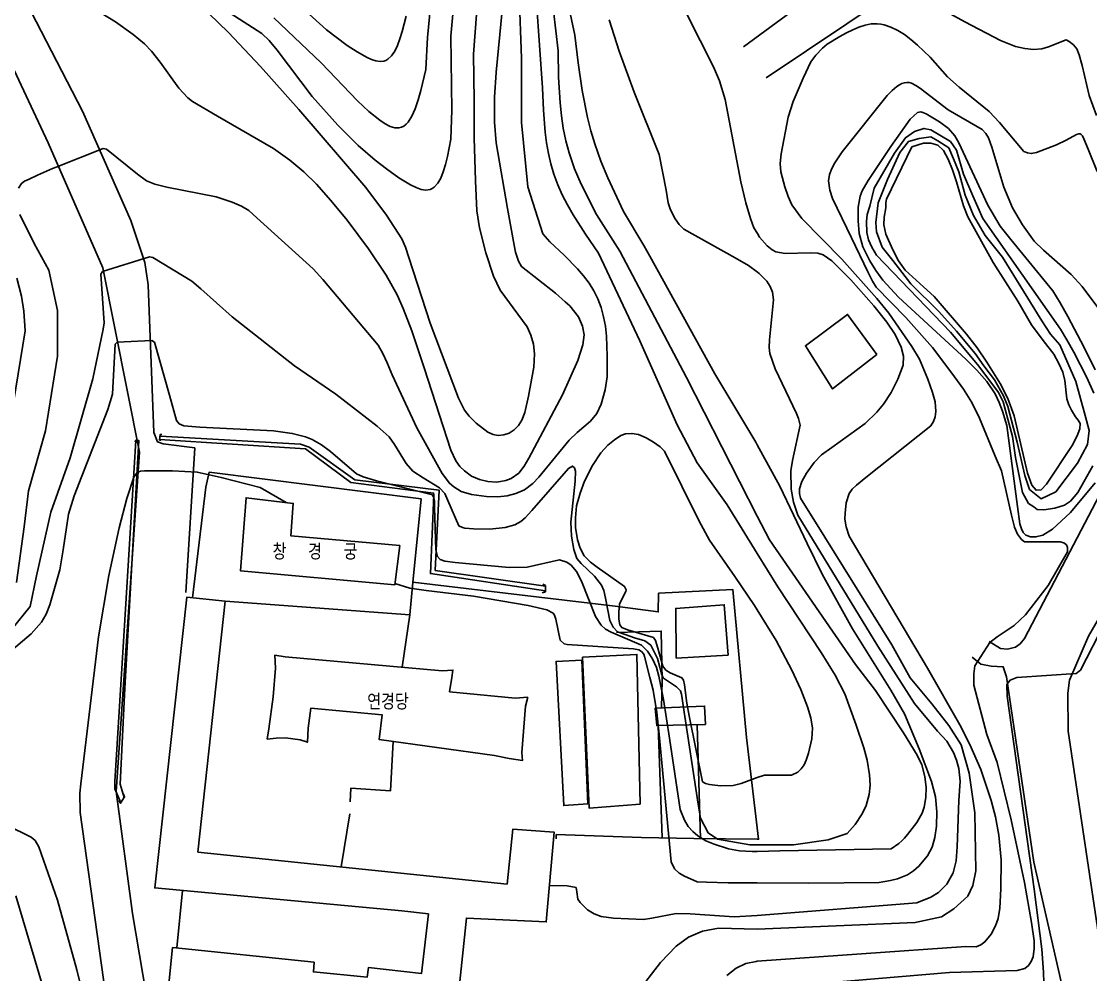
# Model space of a CAD drawing. Header units: feet. Extents: x 197796 to 199821, y 552499 to 555392.
# Drawn here: x 199281.3 to 199416.6, y 553716.9 to 553837.4 of the extents above; entities that cross this region are included whole.
import ezdxf

# ---------------------------------------------------------------- set-up
doc = ezdxf.new("R2010")
doc.units = ezdxf.units.FT
doc.header["$MEASUREMENT"] = 0
for name, color, linetype in [('AAA008', 7, 'CONTINUOUS'), ('AAC001', 7, 'CONTINUOUS'), ('ADA085', 1, 'CONTINUOUS'), ('AE150', 7, 'CONTINUOUS'), ('AE340', 7, 'CONTINUOUS'), ('AZ0801', 7, 'CONTINUOUS'), ('BA010', 5, 'CONTINUOUS'), ('CAA001', 7, 'CONTINUOUS'), ('CAA002', 30, 'CONTINUOUS'), ('ZC003', 7, 'CONTINUOUS')]:
    doc.layers.add(name, color=color, linetype=linetype)
doc.styles.add('NGSW', font='ROMANS.shx', dxfattribs={"bigfont": 'NGSW.shx'})

msp = doc.modelspace()

# ---------------------------------------------------------------- linework, layer by layer
at = {"layer": 'AAA008', "color": 255}
for points in [[(199389.53, 553795.32), (199385.84, 553800.36), (199380.5, 553796.41), (199383.95, 553790.95), (199389.53, 553795.32)], [(199329.22, 553771.15), (199328.57, 553766.17), (199309.04, 553767.97), (199309.77, 553777.19), (199315.73, 553776.48), (199315.42, 553772.38), (199329.22, 553771.15)], [(199307.11, 553764.14), (199302.28, 553764.63), (199298.22, 553727.87), (199329.46, 553724.99), (199332.82, 553724.58), (199331.95, 553717.05), (199325.24, 553717.8), (199325.06, 553716.58), (199318.29, 553717.26), (199318.36, 553718.48), (199300.46, 553720.34), (199299.83, 553714.07), (199323.45, 553711.76), (199336.22, 553710.44), (199337.63, 553724.05), (199347.74, 553723.58), (199348.72, 553734.93), (199343.52, 553735.3), (199342.77, 553728.35), (199303.67, 553732.41), (199307.11, 553764.14)], [(199364.15, 553756.93), (199370.72, 553757.3), (199370.24, 553763.67), (199364.11, 553763.21), (199364.15, 553756.93)], [(199345.39, 553752), (199345.11, 553750.86), (199344.65, 553744.98), (199344.71, 553743.97), (199343.06, 553744.23), (199341.18, 553744.61), (199326.6, 553746.62), (199326.97, 553749.76), (199317.94, 553750.58), (199317.6, 553748.07), (199317.52, 553746.28), (199316.6, 553746.58), (199314.75, 553746.83), (199313.56, 553746.82), (199312.44, 553746.69), (199312.65, 553747.99), (199313.21, 553752.04), (199313.47, 553755.63), (199313.39, 553757.29), (199314.7, 553757.08), (199334.55, 553755.31), (199335.92, 553755.4), (199335.77, 553754.47), (199335.51, 553752.67), (199343.79, 553751.84), (199345.39, 553752)], [(199352.22, 553756.66), (199348.97, 553756.5), (199349.94, 553738.29), (199352.98, 553738.5), (199352.22, 553756.66)], [(199359.62, 553738.48), (199353.16, 553737.95), (199352.32, 553757.02), (199359.19, 553757.39), (199359.62, 553738.48)]]:
    msp.add_lwpolyline(points, dxfattribs=at)
at = {"layer": 'AAC001', "color": 255}
for points in [[(199303.01, 553764.55), (199304.69, 553778.53), (199305.08, 553780.42), (199331.91, 553777.04), (199330.85, 553766.49), (199330.47, 553762.38)], [(199348.99, 553734.07), (199349, 553734.61), (199359.79, 553734.25), (199366.39, 553734.1), (199374.41, 553734.03), (199374.58, 553734.02), (199374.41, 553735.48), (199373.06, 553746.88), (199371.32, 553765.61), (199361.93, 553765.11), (199361.9, 553762.75), (199356.43, 553763.48), (199346.83, 553764.64), (199330.85, 553766.51)], [(199307.11, 553764.14), (199330.47, 553762.38), (199329.49, 553755.76)], [(199328.39, 553746.37), (199328.05, 553740.15), (199323.01, 553740.48), (199322.94, 553738.75)], [(199322.87, 553737.24), (199321.8, 553730.53)], [(199300.99, 553720.28), (199301.74, 553727.55)]]:
    msp.add_lwpolyline(points, dxfattribs=at)
at = {"layer": 'ADA085', "color": 255}
for points in [[(199366.93, 553938.12), (199368.03, 553925.73), (199367.39, 553894.4), (199367.76, 553889.88), (199371.58, 553877.95), (199387.13, 553846.13), (199387.35, 553845.37), (199386.96, 553844.71), (199372.67, 553834.21)], [(199375.56, 553830.26), (199390.84, 553840.57), (199391.58, 553841.3), (199392.08, 553842.74), (199392.09, 553844.56), (199391.43, 553847.21), (199381.33, 553866.5), (199374.49, 553880.93), (199371.74, 553890.98), (199371, 553897.88), (199371.18, 553905.37), (199371.46, 553908.76), (199372.39, 553916.24), (199372.41, 553921.37), (199371.64, 553938.12)], [(199427.37, 553938.11), (199443.79, 553926.16), (199459.82, 553915.7), (199462.5, 553913.06), (199467.5, 553907.03), (199468.44, 553904.59), (199469.45, 553900.87), (199470.27, 553896.63), (199471.92, 553885.1), (199471.67, 553879.86), (199470.01, 553873.28), (199461.94, 553854.97), (199453.14, 553833.95), (199441.84, 553816.47), (199426.04, 553797.93), (199423.96, 553789.46), (199408.21, 553759.41), (199407.66, 553758.73), (199407.09, 553758.32), (199406.06, 553758.06), (199405.18, 553758.15), (199403.76, 553759)], [(199302.15, 553765.2), (199303.28, 553783.5), (199299.3, 553784), (199298.56, 553784.26), (199298.1, 553785.46), (199297.39, 553804.11), (199296.96, 553806.94), (199295.18, 553812.24), (199289.06, 553826.06), (199277.33, 553848.78)], [(199419.45, 553709.57), (199413.73, 553747.7), (199413.71, 553752.47), (199413.92, 553754.13), (199416.33, 553759.7), (199422.16, 553769.8), (199428.93, 553787.23), (199433.63, 553796.69), (199434.74, 553798.47), (199446.74, 553812.01), (199456.09, 553825.39), (199467.18, 553848.02)], [(199273.57, 553845.88), (199284.73, 553822.05), (199291.63, 553806.24), (199296.27, 553782.95), (199293.34, 553740.04), (199295.38, 553724.64), (199297.6, 553711.71), (199298.44, 553711.06), (199303.32, 553710.32)], [(199401.58, 553757.03), (199402.69, 553756.14), (199404.01, 553755.89), (199405.52, 553755.82), (199405.95, 553754.56), (199409.4, 553731.11), (199414.42, 553709.17), (199414.66, 553705.12), (199414.37, 553701), (199413.07, 553693.54), (199409.4, 553679.53), (199408.06, 553669.35), (199409.2, 553639.03), (199411.27, 553618.47), (199410.95, 553615.1), (199410.55, 553613.2), (199409.32, 553611.4), (199402.47, 553605.88), (199396.03, 553602.27)]]:
    msp.add_lwpolyline(points, dxfattribs=at)
at = {"layer": 'AE150', "color": 255}
msp.add_lwpolyline([(199367.87, 553748.51), (199367.75, 553750.85), (199361.5, 553750.59), (199361.7, 553748.39)], close=True, dxfattribs=at)
at = {"layer": 'AE340', "color": 255}
for points in [[(199299, 553784.48), (199298.83, 553784.49), (199298.92, 553785.19), (199299.13, 553785.19)], [(199296.22, 553784.2), (199296.2, 553784.43), (199295.78, 553784.43), (199295.76, 553784.41), (199295.74, 553784.28)], [(199347.3, 553766.26), (199347.62, 553766.08), (199347.62, 553765.31), (199347.23, 553765.19)], [(199294.25, 553739.71), (199294.4, 553739.38), (199293.89, 553738.58), (199293.68, 553738.91)]]:
    msp.add_lwpolyline(points, dxfattribs=at)
at = {"layer": 'AZ0801', "color": 255}
for points in [[(199293.92, 553738.62), (199293.15, 553740.38), (199293.15, 553741.32), (199294.11, 553756.28), (199295.38, 553777.51), (199295.82, 553784.43)], [(199296.2, 553784.43), (199294.43, 553753.14), (199293.86, 553740.99), (199294.35, 553739.3)], [(199347.62, 553765.42), (199333.08, 553767.6), (199333.5, 553777.54), (199333.49, 553777.78), (199323.02, 553779.13), (199317.27, 553783.36), (199298.83, 553784.54)], [(199298.89, 553784.98), (199316.65, 553783.95), (199317.73, 553783.57), (199323.5, 553779.46), (199334.17, 553778.16), (199333.7, 553768), (199347.62, 553766.01)], [(199356.62, 553760.17), (199362.27, 553760.33), (199362.4, 553754.14), (199362.31, 553750.62)], [(199361.9, 553748.39), (199362.4, 553734.19)], [(199366.81, 553748.49), (199367.22, 553734.09)]]:
    msp.add_lwpolyline(points, dxfattribs=at)
at = {"layer": 'BA010', "color": 255}
msp.add_lwpolyline([(199393.97, 553821.55), (199395.45, 553822.03), (199396.37, 553822.01), (199397.24, 553821.74), (199397.96, 553821.08), (199398.56, 553820.01), (199399.13, 553818.66), (199399.61, 553817.14), (199400.52, 553814.08), (199401.07, 553812.72), (199404.26, 553806.91), (199407.36, 553802.06), (199409.11, 553799.04), (199410.59, 553797.06), (199411.92, 553795.33), (199412.57, 553794.17), (199413.05, 553793.05), (199413.31, 553792), (199413.58, 553789.71), (199413.83, 553788.95), (199414.15, 553788.26), (199414.66, 553787.42), (199415.02, 553786.99), (199415.27, 553786.56), (199415.2, 553785.92), (199414.88, 553785), (199414.25, 553783.81), (199410.98, 553778.92), (199410.31, 553778.21), (199409.69, 553778.14), (199409.13, 553778.8), (199408.61, 553780.32), (199406.91, 553787.56), (199406.11, 553789.72), (199405.12, 553791.63), (199403.45, 553794.33), (199402.22, 553796.14), (199400.87, 553797.86), (199396.78, 553802.61), (199395.45, 553803.87), (199393.11, 553805.96), (199392.28, 553807.16), (199391.58, 553808.53), (199390.7, 553810.52), (199390.44, 553811.68), (199390.49, 553812.67), (199390.68, 553813.84), (199390.7, 553814.46), (199390.77, 553814.95)], close=True, dxfattribs=at)
at = {"layer": 'CAA001', "color": 255}
for points, elevation in [([(199291.53, 553838.42), (199293.23, 553837.34), (199295.48, 553835.73), (199296.92, 553834.56), (199297.82, 553833.64), (199298.88, 553832.27), (199301.24, 553828.97), (199302.38, 553827.74), (199302.99, 553827.3), (199306.14, 553825.44), (199313.25, 553821.35), (199315.3, 553819.88), (199317.08, 553818.38), (199318.67, 553816.83), (199320.5, 553814.78), (199322.54, 553812.28), (199325.24, 553808.67), (199327.49, 553805.32), (199328.87, 553802.85), (199329.65, 553801.13), (199330.72, 553798.31), (199332.3, 553793.62), (199335.67, 553783.19), (199336.29, 553781.86), (199336.81, 553781.15), (199337.37, 553780.58), (199338.29, 553779.93), (199339.29, 553779.49), (199340.36, 553779.24), (199341.49, 553779.18), (199342.6, 553779.36), (199343.3, 553779.64), (199344.25, 553780.3), (199344.93, 553781.19), (199345.52, 553782.21), (199349.79, 553790.21), (199351.72, 553794.55), (199352.37, 553796.51), (199352.51, 553797.77), (199352.33, 553798.88), (199351.79, 553800.05), (199350.7, 553801.43), (199350.11, 553801.96), (199348.9, 553803.06), (199344.59, 553806.41), (199344.24, 553807.08), (199343.85, 553808.24), (199343.66, 553809.13), (199342.81, 553813.74), (199341.39, 553822.07), (199341.17, 553824.66), (199341.19, 553827.84), (199341.39, 553830.96), (199341.39, 553831), (199342.44, 553841.86)], 50), ([(199355.7, 553837.62), (199356.97, 553833.64), (199358.86, 553828.47), (199362.03, 553820.59), (199362.88, 553816.07), (199363.15, 553814.49), (199363.44, 553813.57), (199364.04, 553812.43), (199364.54, 553811.75), (199365.14, 553811.14), (199371.61, 553807.52), (199373.31, 553806.56), (199374.43, 553805.72), (199374.65, 553805.55), (199375.64, 553804.55), (199376.06, 553803.9), (199376.36, 553803.18), (199376.47, 553802.2), (199375.95, 553797.16), (199375.91, 553796.18), (199376.01, 553795.41), (199376.68, 553793.47), (199379.39, 553787.83), (199379.65, 553787.22), (199379.84, 553786.37), (199378.88, 553781.88), (199378.66, 553780.6), (199378.71, 553778.28), (199379.01, 553776.65), (199379.57, 553775), (199389.67, 553758.43), (199394.31, 553751.2), (199397.22, 553747.68), (199398.38, 553746.41), (199399.22, 553745.01), (199399.62, 553744.01), (199399.9, 553742.97), (199400.08, 553741.38), (199399.93, 553738.93), (199399.7, 553733.05), (199399.59, 553731.31), (199399.21, 553729.79), (199398.39, 553728.33), (199397.36, 553727.3), (199396.39, 553726.7), (199394.59, 553725.99), (199374.41, 553724.4), (199371.5, 553724.22), (199365.92, 553724.6), (199364.15, 553724.63), (199361.08, 553724.04), (199360.03, 553723.89), (199356.23, 553724.05), (199354.68, 553724.27), (199353.78, 553724.58), (199352.96, 553725.11), (199352.03, 553726.01), (199351.73, 553726.46), (199351.6, 553727.39), (199351.5, 553727.91), (199350.39, 553728.13), (199348.14, 553728.17)], 45), ([(199416.99, 553790.4), (199416.11, 553792.4), (199414.46, 553795.58), (199413.59, 553797.16), (199412.77, 553798.49), (199402.96, 553812.49), (199401.69, 553815.34), (199400.51, 553818.09), (199399.62, 553821.13), (199398.84, 553822.21), (199396.38, 553823.68), (199395.5, 553823.88), (199394.32, 553823.48), (199393.15, 553822.7), (199391.77, 553820.73), (199389.22, 553816.32), (199388.67, 553814.04), (199388.34, 553812.98), (199388.22, 553812.1), (199388.28, 553810.74), (199388.49, 553809.8), (199388.89, 553808.85), (199389.52, 553807.85), (199398.85, 553798.12), (199402.27, 553794.04), (199403.85, 553791.98), (199404.92, 553790.51), (199405.5, 553789.33), (199406.68, 553784.92), (199407.08, 553782.27), (199407.96, 553777.85), (199408.74, 553776.48), (199409.38, 553776.06), (199409.84, 553775.71), (199410.66, 553775.65), (199412.07, 553775.89), (199413.26, 553776.25), (199414.04, 553776.77), (199414.98, 553777.86), (199416.86, 553781.21)], 40), ([(199279.48, 553783.78), (199281.81, 553798.29), (199281.67, 553800.79), (199281.35, 553802.68), (199280.78, 553804.94)], 50)]:
    msp.add_lwpolyline(points, dxfattribs=dict(at, elevation=elevation))
at = {"layer": 'CAA002', "color": 255}
for points, elevation in [([(199304.35, 553840.68), (199311.75, 553835.88), (199312.68, 553834.99), (199313.7, 553833.78), (199318.14, 553827.92), (199321.37, 553824.28), (199323.95, 553821.73), (199326.1, 553819.88), (199327.53, 553818.76), (199329.08, 553817.65), (199330.57, 553816.73), (199331.26, 553816.4), (199331.91, 553816.17), (199332.5, 553816.09), (199333.04, 553816.16), (199333.31, 553816.28), (199333.56, 553816.45), (199334, 553816.94), (199334.38, 553817.6), (199334.7, 553818.41), (199334.97, 553819.33), (199335.22, 553820.34), (199335.65, 553822.5), (199335.78, 553826.19), (199335.65, 553835.54), (199336.53, 553845.3)], 52), ([(199313.29, 553837.84), (199319.25, 553832.15), (199323.86, 553827.35), (199325.3, 553826.03), (199326.69, 553824.9), (199327.35, 553824.46), (199327.98, 553824.14), (199328.56, 553823.95), (199329.1, 553823.93), (199329.42, 553824.02), (199329.72, 553824.17), (199330, 553824.4), (199330.26, 553824.68), (199330.74, 553825.43), (199331.15, 553826.37), (199331.53, 553827.47), (199331.86, 553828.68), (199332.49, 553831.31), (199332.72, 553835.38), (199333.61, 553844.56)], 53), ([(199359.17, 553714.57), (199362.17, 553718.46), (199364.18, 553720.49), (199365.71, 553721.63), (199367.49, 553722.39), (199369.52, 553722.78), (199374.41, 553722.65), (199394.38, 553723.5), (199397.74, 553724.2), (199399.26, 553725.23), (199401.05, 553726.81), (199401.7, 553728.16), (199402.07, 553730.05), (199401.93, 553737.36), (199401.21, 553742.38), (199400.21, 553745.97), (199398.63, 553748.4), (199396.48, 553751.13), (199393.75, 553754.43), (199391.45, 553758.59), (199382.98, 553772.2), (199379.87, 553777.13), (199379.74, 553777.73), (199379.75, 553778.32), (199380.04, 553779.25), (199380.65, 553780.32), (199381.61, 553781.63), (199382.56, 553782.61), (199383.83, 553783.55), (199388.06, 553786.57), (199389.55, 553788), (199390.39, 553789.03), (199391.37, 553790.51), (199392.21, 553792.17), (199392.86, 553793.97), (199392.9, 553795.07), (199392.62, 553796.24), (199391.86, 553797.84), (199390.82, 553799.4), (199389.17, 553801.45), (199386.25, 553804.75), (199383.86, 553807.15), (199382.74, 553807.91), (199382.07, 553808.1), (199381.13, 553808.13), (199377.95, 553808.08), (199376.76, 553808.28), (199376.32, 553808.51), (199375.68, 553809.03), (199374.71, 553810.15), (199374.43, 553810.61), (199373.99, 553811.31), (199373.55, 553812.51), (199372.98, 553814.45), (199372.35, 553817.13), (199370.36, 553827.54), (199369.63, 553829.91), (199368.9, 553831.65), (199367.19, 553834.98), (199361.96, 553845.36)], 44), ([(199305.05, 553838.4), (199307.56, 553836), (199311.57, 553831.7), (199316.43, 553826.26), (199324.93, 553816.41), (199327.53, 553812.9), (199329.48, 553809.94), (199329.94, 553808.88), (199330.36, 553807.56), (199333.06, 553799.26), (199336.62, 553789.8), (199337.37, 553788.27), (199337.97, 553787.49), (199338.87, 553786.6), (199340.33, 553785.47), (199341.01, 553785.18), (199341.66, 553785.07), (199342.36, 553785.13), (199343.05, 553785.36), (199343.68, 553785.76), (199344.21, 553786.32), (199344.63, 553787.01), (199345.01, 553787.97), (199345.5, 553790.04), (199346.14, 553793.68), (199346.24, 553795.4), (199346.12, 553796.61), (199345.8, 553797.75), (199345.31, 553798.79), (199344.73, 553799.61), (199341.9, 553803.42), (199341.05, 553805.18), (199340.08, 553808.13), (199339.29, 553811.33), (199338.97, 553813.45), (199338.78, 553817.24), (199338.63, 553822.67), (199338.63, 553827.41), (199338.52, 553833.27), (199339.32, 553843.88)], 51), ([(199344.32, 553840.89), (199344.59, 553832.76), (199344.59, 553824.64), (199345.4, 553816.51), (199347.3, 553810.55), (199348.19, 553809.54), (199349.99, 553807.86), (199351.68, 553806.14), (199352.45, 553805.24), (199353.14, 553804.31), (199353.75, 553803.35), (199354.26, 553802.34), (199354.68, 553801.22), (199354.99, 553800.06), (199355.21, 553798.86), (199355.35, 553797.62), (199355.45, 553795.07), (199355.42, 553792.46), (199355.2, 553790.85), (199354.66, 553789), (199354.13, 553787.85), (199353.33, 553786.88), (199351.63, 553785.42), (199350.61, 553784.48), (199346.8, 553779.78), (199346.02, 553778.98), (199344.96, 553778.21), (199343.9, 553777.72), (199342.79, 553777.44), (199341.6, 553777.31), (199340.18, 553777.36), (199338.28, 553777.62), (199336.96, 553778), (199336.03, 553778.56), (199335.49, 553779.03), (199334.57, 553780.27), (199331.35, 553786.03), (199328.24, 553792.71), (199327.62, 553794.23), (199327.06, 553795.43), (199326.46, 553796.46), (199319.46, 553804.8), (199318.23, 553806.14), (199311.14, 553812.58), (199310.1, 553813.49), (199309.2, 553814.04), (199307.99, 553814.57), (199305.98, 553815.22), (199299.76, 553816.47), (199298.22, 553816.82), (199297.19, 553817.25), (199296.02, 553818.11), (199292.11, 553821.25), (199291.69, 553821.32), (199285.76, 553818.98), (199285.3, 553818.79), (199283.39, 553817.95), (199282.32, 553817.48), (199281.74, 553817.21), (199281.36, 553816.93), (199280.98, 553816.34)], 49), ([(199315.05, 553840.82), (199319.93, 553836.35), (199322.55, 553834.37), (199323.83, 553833.54), (199325.06, 553832.84), (199325.64, 553832.58), (199326.19, 553832.41), (199326.71, 553832.33), (199327.18, 553832.38), (199327.45, 553832.48), (199327.71, 553832.62), (199328.17, 553833.05), (199328.57, 553833.64), (199328.92, 553834.37), (199329.23, 553835.2), (199329.51, 553836.12), (199330.03, 553838.08)], 54), ([(199328.6, 553766.37), (199330.47, 553765.77), (199332.54, 553765.45), (199338.52, 553764.74), (199345.44, 553763.58), (199347.79, 553763.01), (199348.59, 553762.62), (199348.76, 553762.35), (199348.93, 553761.85), (199349.5, 553759.17), (199349.98, 553758.74), (199350.36, 553758.65), (199358.75, 553758.08), (199359.42, 553757.95), (199359.77, 553757.76), (199360.06, 553757.44), (199360.15, 553757.12), (199360.82, 553754.49), (199361.26, 553752.85), (199361.72, 553750.06), (199362.01, 553747.26), (199363.52, 553731.15), (199363.94, 553730.3), (199364.54, 553729.75), (199365.23, 553729.34), (199366.83, 553728.66), (199368.01, 553728.58), (199370.74, 553728.52), (199374.41, 553728.51), (199380.94, 553728.48), (199389.85, 553728.56), (199391.27, 553728.79), (199392.15, 553729.02), (199393.43, 553729.54), (199394.19, 553730.02), (199394.86, 553730.61), (199395.95, 553731.93), (199396.52, 553733.04), (199396.88, 553734.25), (199397.07, 553735.67), (199397.11, 553737.49), (199396.95, 553739.37), (199396.46, 553741.31), (199394.91, 553745.45), (199393.02, 553749.88), (199391.32, 553752.87), (199386.48, 553760.61), (199382.63, 553767.55), (199380.73, 553771.39), (199377.26, 553778.67), (199374.42, 553783.87), (199374.24, 553784.21), (199369.06, 553792.87), (199360.82, 553807.74), (199360.09, 553809.06), (199357.48, 553813.39), (199355.53, 553817.61), (199354.65, 553819.75), (199353.88, 553821.92), (199353.38, 553823.58), (199352.96, 553825.27), (199352.28, 553828.69), (199351.77, 553832.16), (199351.34, 553835.65), (199350.1, 553841.65)], 46), ([(199346.49, 553839.81), (199347.27, 553829), (199347.4, 553826.19), (199347.61, 553823.42), (199347.78, 553822.05), (199348.01, 553820.7), (199348.31, 553819.38), (199348.69, 553818.08), (199349.18, 553816.76), (199349.75, 553815.47), (199350.4, 553814.21), (199351.12, 553812.96), (199352.68, 553810.52), (199354.34, 553808.11), (199359.57, 553797.02), (199364.29, 553786.39), (199366.82, 553781.6), (199370.6, 553776.29), (199374.41, 553770.14), (199377.02, 553765.95), (199382.51, 553757.65), (199384.26, 553754.75), (199385.49, 553752.4), (199386.94, 553748.45), (199387.88, 553745.6), (199388.32, 553744.03), (199388.62, 553742.18), (199388.68, 553740.88), (199388.58, 553739.7), (199388.2, 553738.27), (199387.7, 553737.24), (199386.82, 553735.88), (199385.78, 553734.75), (199383.4, 553733.94), (199379.01, 553733.32), (199374.41, 553733.32), (199373.5, 553733.32), (199369.4, 553734.04), (199368.22, 553734.83), (199367.26, 553736.69), (199366.93, 553738.45), (199365.05, 553750.94), (199364.94, 553751.8), (199364.84, 553752.38), (199364.72, 553752.77), (199364.19, 553753.27), (199362.54, 553754.39), (199362.31, 553754.89), (199362.09, 553755.79), (199361.81, 553756.86), (199360.97, 553758.54), (199360.18, 553759.11), (199358.89, 553759.5), (199357.7, 553759.89), (199356.75, 553760.23), (199356.19, 553760.85), (199355.79, 553761.69), (199355.21, 553764.51), (199355.01, 553765.48), (199354.7, 553766.14), (199353.83, 553767.3), (199352.13, 553768.86), (199351.58, 553769.5), (199351.22, 553770.66), (199350.94, 553772.32), (199350.85, 553774.1), (199351.38, 553779.28), (199351.43, 553780.54), (199351.29, 553780.97), (199351.07, 553781.19), (199350.54, 553780.89), (199345.91, 553775.6), (199345.05, 553774.67), (199344.51, 553774.19), (199343.74, 553773.78), (199342.52, 553773.42), (199340.58, 553773.24), (199338.52, 553773.27), (199337.44, 553773.36), (199337.12, 553773.43), (199336.67, 553773.65), (199335.3, 553776.83), (199334.91, 553777.73), (199334.25, 553778.45), (199332.16, 553779.73), (199330.84, 553780.57), (199330.01, 553781.5), (199328.54, 553783.92), (199327.86, 553784.9), (199326.35, 553786.26), (199321.12, 553790.27), (199315.91, 553793.88), (199308.02, 553800.08), (199304.04, 553803.62), (199302.89, 553804.55), (199297.98, 553807.58), (199297.53, 553807.64), (199291.62, 553805.78), (199291.4, 553805.46), (199291.8, 553799.29), (199291.71, 553798.49), (199290.39, 553792.23), (199287.5, 553782.24), (199285.09, 553775.37), (199283.28, 553767.31), (199282.44, 553763.45), (199280.15, 553760.57)], 48), ([(199348.65, 553838.72), (199349.22, 553833.67), (199349.29, 553830.37), (199349.47, 553827.1), (199349.64, 553825.48), (199349.87, 553823.89), (199350.19, 553822.31), (199350.61, 553820.77), (199351.31, 553818.78), (199352.16, 553816.83), (199354.09, 553813), (199357.05, 553808.38), (199365.45, 553792.4), (199374.41, 553774.87), (199375.95, 553771.86), (199386.85, 553756.11), (199389.38, 553752.81), (199392.91, 553747.49), (199394.65, 553744.66), (199395.23, 553743.41), (199395.61, 553741.95), (199395.76, 553740.56), (199395.72, 553739.29), (199395.51, 553738.09), (199395.26, 553737.32), (199394.62, 553736.16), (199393.42, 553734.63), (199393.02, 553734.17), (199392.71, 553733.84), (199392.31, 553733.49), (199391.34, 553732.83), (199377.29, 553732.57), (199374.41, 553732.48), (199373.76, 553732.47), (199372.16, 553732.57), (199370.79, 553732.81), (199368.97, 553733.41), (199367.9, 553733.84), (199366.9, 553734.45), (199366.28, 553734.99), (199365.7, 553735.65), (199365.2, 553736.43), (199364.65, 553737.78), (199363.31, 553746.8), (199362.54, 553751.69), (199361.98, 553754.63), (199361.67, 553755.72), (199361.18, 553756.82), (199360.55, 553757.79), (199359.79, 553758.54), (199355.93, 553760.19), (199355.21, 553760.6), (199354.67, 553761.1), (199353.96, 553762.2), (199352.18, 553766.66), (199351.56, 553767.85), (199350.88, 553768.68), (199350.35, 553769.06), (199349.41, 553769.35), (199345.3, 553768.41), (199343.04, 553768.37), (199336.21, 553768.99), (199334.89, 553769.16), (199334.33, 553769.37), (199333.96, 553769.76), (199333.75, 553770.61), (199333.61, 553775.94), (199333.58, 553776.78), (199333.53, 553777.2), (199333.33, 553777.55), (199326.26, 553779.34), (199324.57, 553779.82), (199323.72, 553780.2), (199320.44, 553783.04), (199319.32, 553783.88), (199318.13, 553784.54), (199317.27, 553784.89), (199315.6, 553785.33), (199313.22, 553785.67), (199303.93, 553786.13), (199301.88, 553786.3), (199301.32, 553786.55), (199300.95, 553786.95), (199300.1, 553790.14), (199298.17, 553796.84), (199297.85, 553797.07), (199293.48, 553796.85), (199293.22, 553796.59), (199292.86, 553790.29), (199292.3, 553788.36), (199288.02, 553777.45), (199287.31, 553775.13), (199286.63, 553770.6), (199286.2, 553768.06), (199284.94, 553763.66), (199284.49, 553762.47), (199283.88, 553761.47), (199282.6, 553759.99), (199279.57, 553757.43)], 47), ([(199398.45, 553838.58), (199400.68, 553837.33), (199405.2, 553835), (199407.1, 553834.22), (199408.27, 553833.96), (199409.36, 553833.85), (199410.4, 553833.94), (199411.27, 553834.2), (199413.5, 553835.07), (199413.87, 553834.87), (199414.43, 553834.44), (199414.83, 553833.92), (199415.15, 553833.17), (199415.51, 553831.82), (199416.41, 553828.05), (199417.31, 553825.5)], 44), ([(199417.41, 553818.44), (199416.27, 553821.27), (199415.72, 553822.55), (199415.54, 553822.94), (199415.39, 553823.12), (199415.24, 553823.18), (199415.09, 553823.18), (199414.8, 553823.1), (199413.49, 553822.4), (199412.27, 553821.82), (199409.74, 553820.83), (199409.07, 553820.7), (199408.61, 553820.77), (199408.15, 553820.97), (199405.07, 553824.62), (199403.75, 553826.02), (199399.94, 553829.08), (199398.46, 553830.38), (199396.3, 553832.9), (199394.67, 553834.4), (199393.84, 553835.1), (199393.02, 553835.73), (199392.18, 553836.27), (199391.33, 553836.69), (199390.48, 553836.98), (199390.04, 553837.06), (199389.6, 553837.11), (199388.84, 553837.08), (199388.06, 553836.93), (199387.28, 553836.68), (199386.49, 553836.35), (199385.69, 553835.95), (199384.88, 553835.5), (199383.27, 553834.51), (199382.69, 553834.02), (199381.82, 553833.13), (199381.2, 553832.29), (199380.22, 553830.21), (199378.98, 553827.3), (199378.31, 553825.28), (199377.45, 553820.66), (199377.31, 553819.43), (199377.38, 553818.41), (199377.9, 553816.49), (199378.31, 553815.28), (199378.81, 553814.2), (199380.05, 553812.51), (199385.11, 553807.36), (199389.56, 553802.38), (199391.07, 553800.53), (199393.98, 553796.33), (199394.95, 553794.7), (199395.99, 553792.18), (199396.59, 553790.48), (199396.9, 553789.32), (199397.02, 553788.1), (199396.92, 553787.42), (199396.7, 553786.82), (199396.39, 553786.29), (199388.16, 553779.76), (199386.96, 553778.8), (199386.41, 553778.29), (199386.03, 553777.73), (199385.67, 553776.53), (199385.52, 553775.25), (199385.51, 553774.47), (199385.65, 553773.52), (199386.06, 553772.34), (199395.93, 553755.66), (199400.03, 553748.48), (199401.32, 553746.02), (199402.7, 553742.82), (199404.01, 553738.91), (199404.54, 553736.86), (199404.96, 553734.54), (199405.25, 553731.41), (199405.24, 553727.76), (199405.11, 553725.3), (199404.88, 553724), (199404.56, 553723.08), (199404, 553722.01), (199403.21, 553721.05), (199402.69, 553720.66), (199402.11, 553720.41), (199400.81, 553720.47), (199374.41, 553718.6), (199374.29, 553718.59), (199372.98, 553718.33), (199371.73, 553717.73), (199370.58, 553716.81)], 43), ([(199380.26, 553715.63), (199398.73, 553717.19), (199407.31, 553717.45), (199408.24, 553717.7), (199408.71, 553718.06), (199409.07, 553718.56), (199409.32, 553719.17), (199409.46, 553720.22), (199409.42, 553721.17), (199409.12, 553723.49), (199408.22, 553728.56), (199406.53, 553736.49), (199404.77, 553743.72), (199403.45, 553747.26), (199401.79, 553753.5), (199401.79, 553754.95), (199401.92, 553755.93), (199403.84, 553758.91), (199404.77, 553759.61), (199406.91, 553761.05), (199408.36, 553762.4), (199411.21, 553766.12), (199413.65, 553770.37), (199413.65, 553770.91), (199413.55, 553771.23), (199413.21, 553771.51), (199412.73, 553771.64), (199409.89, 553771.6), (199408.23, 553771.61), (199407.84, 553771.93), (199407.35, 553772.58), (199406.95, 553773.46), (199406.56, 553774.99), (199405.31, 553780.58), (199404.5, 553782.46), (199402.53, 553787.27), (199401.54, 553789.24), (199400.5, 553790.92), (199399.03, 553792.96), (199396.58, 553796.17), (199393.22, 553799.96), (199389.47, 553803.81), (199388.99, 553804.55), (199388.41, 553805.74), (199386.33, 553810.06), (199383.94, 553815), (199383.6, 553816.09), (199383.43, 553817.27), (199383.55, 553818.05), (199383.84, 553818.8), (199384.22, 553819.54), (199385.17, 553820.91), (199390.85, 553828.05), (199391.47, 553828.65), (199392.09, 553829.18), (199392.4, 553829.39), (199392.71, 553829.55), (199393.03, 553829.66), (199393.35, 553829.69), (199393.63, 553829.67), (199393.91, 553829.59), (199394.48, 553829.31), (199395.06, 553828.92), (199395.64, 553828.46), (199398.57, 553826.24), (199402.87, 553823.74), (199403.32, 553823.24), (199403.66, 553822.7), (199404.07, 553821.52), (199405.6, 553816.46), (199406.71, 553813.85), (199407.95, 553811.7), (199409.42, 553809.64), (199410.62, 553808.5), (199414.14, 553805.4), (199415.52, 553803.9), (199420.14, 553797.68)], 42), ([(199417.17, 553793.34), (199415.77, 553796.18), (199413.7, 553800.1), (199412.74, 553801.82), (199411.8, 553803.34), (199406.49, 553809.84), (199405.14, 553811.53), (199403.57, 553814.17), (199399.91, 553822.07), (199399.4, 553822.95), (199398.6, 553823.86), (199397.47, 553824.71), (199395.78, 553825.71), (199395.38, 553825.89), (199395.1, 553825.96), (199394.67, 553825.88), (199393.77, 553825.05), (199391.32, 553821.61), (199388.46, 553817.29), (199387.7, 553815.99), (199387.42, 553815.31), (199387.19, 553813.91), (199387.17, 553812.19), (199387.31, 553810.61), (199387.79, 553808.92), (199388.64, 553807.16), (199389.41, 553805.93), (199390.32, 553804.7), (199392.28, 553802.55), (199400.78, 553794.69), (199402.21, 553793.32), (199403.46, 553791.9), (199404.49, 553790.31), (199405.02, 553789.23), (199405.45, 553788.13), (199405.97, 553786.31), (199407.33, 553776.09), (199407.64, 553773.91), (199407.83, 553773.27), (199408.07, 553772.79), (199408.38, 553772.45), (199408.97, 553772.25), (199409.67, 553772.25), (199410.52, 553772.45), (199411.76, 553773.21), (199414.05, 553775.32), (199417.15, 553779.09)], 41), ([(199281.13, 553813.01), (199282.97, 553809.34), (199284.8, 553805.96), (199285.93, 553800.88), (199285.93, 553795.1), (199284.38, 553785.66), (199282.26, 553778.05), (199281.7, 553773.53), (199280.71, 553766.49)], 49), ([(199314.83, 553776.59), (199311.55, 553778.5), (199306.63, 553779.76), (199303.58, 553780.44), (199300.44, 553780.59), (199296.9, 553780.59), (199296.42, 553780.56), (199295.98, 553780.39), (199295.58, 553779.81), (199294.67, 553777.08), (199293.7, 553773.37), (199292.4, 553767.36), (199291.11, 553759.63), (199288.86, 553741.02), (199288.72, 553739.87), (199288.8, 553737.42), (199292.01, 553714.17)], 46), ([(199410.65, 553715.86), (199410.64, 553717.21), (199410.42, 553720.13), (199409.44, 553727.73), (199406.04, 553752.09), (199405.97, 553753.57), (199406.4, 553754.14), (199407.25, 553754.49), (199414.75, 553754.97), (199415.32, 553755.4), (199418.38, 553761.39)], 41), ([(199274.38, 553738.22), (199281.42, 553734.89), (199282.57, 553734.27), (199283.07, 553733.86), (199283.56, 553733.06), (199285.9, 553726.33), (199288.34, 553717.53), (199289.14, 553714.45)], 47), ([(199280.63, 553726.86), (199284.96, 553712.42)], 48)]:
    msp.add_lwpolyline(points, dxfattribs=dict(at, elevation=elevation))
for points, elevation in [([(199416.4, 553785.7), (199415.91, 553787.57), (199414.73, 553791.88), (199412.68, 553796.5), (199411.5, 553797.87), (199410.42, 553799.54), (199405.42, 553807.59), (199403.26, 553810.33), (199401.78, 553812.88), (199400.7, 553815.44), (199399.92, 553818.38), (199399.23, 553820.05), (199398.64, 553821.42), (199397.27, 553822.3), (199396.38, 553822.8), (199394.91, 553822.6), (199393.54, 553822.21), (199392.46, 553820.83), (199390.89, 553817.4), (199389.71, 553814.45), (199389.41, 553812), (199389.51, 553810.82), (199390.2, 553808.86), (199391.57, 553807.19), (199393.83, 553804.25), (199397.37, 553800.72), (199399.62, 553798.26), (199401.98, 553795.42), (199403.06, 553793.85), (199404.43, 553792.08), (199405.55, 553790.06), (199406.09, 553788.74), (199407.27, 553784.23), (199408.25, 553780.01), (199408.84, 553778.24), (199410.31, 553777.07), (199412.18, 553777.95), (199414.93, 553781.58), (199416.2, 553783.94)], 39), ([(199374.41, 553763.03), (199376.79, 553759.14), (199378.79, 553755.39), (199379.93, 553752.97), (199380.76, 553750.78), (199381.18, 553749.39), (199381.41, 553748.05), (199381.32, 553746.7), (199380.9, 553744.92), (199380.62, 553744.03), (199380.33, 553743.41), (199379.97, 553742.91), (199379.54, 553742.51), (199378.74, 553742.13), (199375.32, 553742.14), (199374.41, 553741.81), (199372.38, 553741.09), (199371.35, 553740.83), (199369.8, 553740.78), (199369.04, 553740.85), (199368.38, 553740.95), (199367.86, 553741.08), (199367.48, 553741.29), (199365.8, 553749.64), (199365.5, 553751.21), (199365.23, 553753.54), (199365.11, 553754.12), (199364.89, 553754.44), (199363.39, 553755.06), (199362.85, 553755.41), (199362.48, 553755.91), (199361.84, 553758.16), (199361.56, 553759.16), (199361.28, 553759.54), (199358.01, 553760.48), (199357.28, 553760.77), (199357.04, 553761.12), (199356.9, 553761.86), (199356.9, 553762.78), (199357.01, 553763.72), (199357.62, 553765.04), (199357.78, 553765.33), (199357.85, 553765.56), (199357.63, 553765.99), (199354.16, 553768.41), (199353.31, 553769.04), (199352.54, 553769.87), (199352, 553770.82), (199351.68, 553771.88), (199351.45, 553773.42), (199351.41, 553774.65), (199351.54, 553776.19), (199352, 553777.79), (199352.57, 553779.29), (199353.58, 553781.28), (199354.62, 553782.86), (199355.5, 553783.83), (199356.35, 553784.52), (199357.15, 553785.04), (199357.74, 553785.27), (199358.57, 553785.33), (199359.4, 553785.18), (199360.36, 553784.78), (199361.31, 553784.22), (199362.13, 553783.63), (199362.68, 553783.06), (199367.06, 553774.24), (199368.36, 553771.81), (199371.59, 553767.23), (199374.09, 553763.56)], 49)]:
    msp.add_lwpolyline(points, close=True, dxfattribs=dict(at, elevation=elevation))

# ---------------------------------------------------------------- texts
at = {"layer": 'ZC003', "style": 'NGSW'}
for s, p in [('창  경  궁', (199313.12, 553769.36)), ('연경당', (199325.09, 553750.4))]:
    msp.add_text(s, height=2, rotation=359.99, dxfattribs=at).set_placement(p)

doc.saveas('drawing.dxf')
